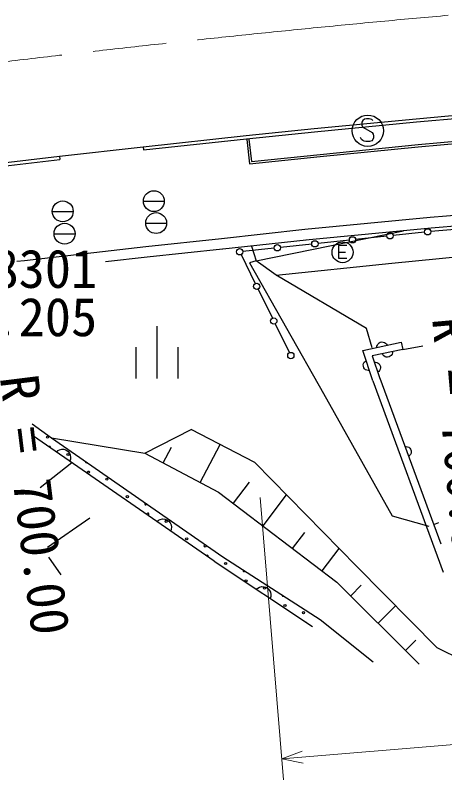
# Model space of a CAD drawing. Units: millimetres, scale not verified. Extents: x 39992 to 679863, y 19996 to 379924.
# Drawn here: x 152810 to 173250, y 251132 to 287543 of the extents above; entities that cross this region are included whole.
import ezdxf
from ezdxf.enums import TextEntityAlignment as Align

# ---------------------------------------------------------------- set-up
doc = ezdxf.new("R2010")
doc.units = ezdxf.units.MM
doc.header["$LTSCALE"] = 999.799
doc.linetypes.add('CHAIN', pattern=[18.5, 12, -1.5, 3.5, -1.5])
for name, color, linetype, lineweight in [('M-BGD', 7, 'Continuous', 25), ('M-BMK', 2, 'CHAIN', 13), ('M-STR-HTXT', 7, 'Continuous', 13)]:
    doc.layers.add(name, color=color, linetype=linetype, lineweight=lineweight)
doc.styles.add('ＭＳ ゴシック', font='')
doc.styles.get('ＭＳ ゴシック').set_extended_font_data('MS Gothic')

msp = doc.modelspace()

# ---------------------------------------------------------------- linework, layer by layer
at = {"layer": 'M-BGD'}
for p, q in [((171889.9, 282616.2), (176250.1, 283010.8)), ((167041.9, 282145.9), (171889.9, 282616.2)), ((169432.4, 282588.1), (169350, 282531.8)), ((169529.9, 282614.3), (169432.4, 282588.1)), ((169646.2, 282614.3), (169529.9, 282614.3)), ((169724.9, 282599.3), (169646.2, 282614.3)), ((169781.1, 282573.1), (169724.9, 282599.3)), ((169822.4, 282528.1), (169781.1, 282573.1)), ((171903.4, 282466.8), (176262.5, 282861.3)), ((167056.4, 281996.6), (171903.4, 282466.8)), ((169301.2, 282449.3), (169297.5, 282363.1)), ((169297.5, 282363.1), (169301.2, 282306.9)), ((169350, 282531.8), (169301.2, 282449.3)), ((169301.2, 282306.9), (169331.2, 282231.9)), ((169331.2, 282231.9), (169383.7, 282190.6)), ((169383.7, 282190.6), (169792.4, 281954.4)), ((163796.2, 281813.3), (167041.9, 282145.9)), ((163811.5, 281664.1), (167057.2, 281996.7)), ((169792.4, 281954.4), (169837.4, 281887)), ((169837.4, 281887), (169867.4, 281793.2)), ((158898.9, 281284.1), (163796.2, 281813.3)), ((158915, 281135), (163812.3, 281664.2)), ((163826.9, 281627.8), (163963.8, 280462)), ((163926.2, 281639.5), (164051.6, 280571.6)), ((169286.2, 281632), (169233.7, 281718.2)), ((169346.2, 281575.8), (169286.2, 281632)), ((169417.4, 281542), (169346.2, 281575.8)), ((169492.4, 281530.8), (169417.4, 281542)), ((169664.9, 281530.8), (169492.4, 281530.8)), ((169781.1, 281564.5), (169664.9, 281530.8)), ((169833.6, 281632), (169781.1, 281564.5)), ((169859.9, 281703.2), (169833.6, 281632)), ((169867.4, 281793.2), (169859.9, 281703.2)), ((171981, 281392.7), (176340.1, 281787.2)), ((171989.6, 281273.8), (176348.7, 281668.3)), ((154913.3, 280830), (158898.9, 281284.1)), ((158898.9, 281284.1), (158915, 281135)), ((167314.5, 280908.3), (171981, 281392.7)), ((167324.8, 280808.8), (171989.6, 281273.8)), ((150015.2, 280243), (154913.3, 280830)), ((154913.3, 280830), (154931.1, 280681.1)), ((163963.8, 280462), (167324.8, 280808.8)), ((164051.6, 280571.6), (167314.5, 280908.3)), ((150033, 280094.1), (154931.1, 280681.1)), ((158908.3, 278690.2), (159903.1, 278690.2)), ((154570.9, 278203.3), (155565.7, 278203.3)), ((178536.9, 278425.6), (172561, 277903.9)), ((172561, 277903.9), (166597.7, 277332.4)), ((178580.4, 277927.6), (172604.4, 277405.9)), ((159016.3, 277644.4), (160011.1, 277644.4)), ((154657.3, 277140.7), (155652.1, 277140.7)), ((166597.7, 277332.4), (162628, 276892.9)), ((164279.3, 275842), (171288.1, 277279.7)), ((172608.7, 277406.3), (166645.4, 276834.8)), ((172291.3, 277213.3), (170799.3, 277054.7)), ((174422.8, 277389.5), (172589.9, 277241.2)), ((162628, 276892.9), (159026.5, 276518.5)), ((166652.7, 276835.5), (162683, 276396.1)), ((168710.7, 276832.7), (167218.7, 276674.2)), ((170501, 277023), (169009, 276864.4)), ((159026.5, 276518.5), (153249.3, 275852.7)), ((162679.7, 276395.7), (159081, 276021.6)), ((165130.2, 276452.2), (163638.2, 276293.6)), ((164049.9, 276539.6), (164279.3, 275842)), ((166920.5, 276642.5), (165428.5, 276483.9)), ((168583.1, 276579.8), (168193.2, 276579.8)), ((168193.2, 276579.8), (168193.2, 275969.9)), ((170731.7, 275737.6), (180545.4, 276692.7)), ((159081, 276021.6), (157096.2, 275792.8)), ((163555.4, 276143.3), (164235.1, 274765)), ((168193.2, 276254.9), (168523.1, 276254.9)), ((153249.3, 275852.7), (152887.5, 275807.5)), ((164279.3, 275842), (163957, 275745.4)), ((163957, 275745.4), (167482.6, 269526.2)), ((165220.8, 275169.2), (164279.3, 275842)), ((165220.8, 275169.2), (170731.7, 275737.6)), ((168193.2, 275969.9), (168583.1, 275969.9)), ((169529.8, 272630.4), (165220.8, 275169.2)), ((164367.8, 274496), (165047.5, 273117.7)), ((159540.5, 272736), (159540.5, 270236.5)), ((165180.2, 272848.7), (165859.9, 271470.4)), ((169796.5, 271708.2), (169529.8, 272630.4)), ((158540.7, 271742.4), (158540.7, 270242.7)), ((160540.3, 271742.4), (160540.3, 270242.7)), ((169346.8, 271579.1), (171176.9, 271967)), ((170017.3, 271721.3), (170025, 271781.6)), ((170025, 271781.6), (170044.2, 271835.5)), ((170044.2, 271835.5), (170079.3, 271899.2)), ((170079.3, 271899.2), (170126.9, 271939.9)), ((170126.9, 271939.9), (170180.7, 271969.2)), ((170180.7, 271969.2), (170256.5, 271985.3)), ((170256.5, 271985.3), (170317.6, 271980.3)), ((170317.6, 271980.3), (170377.6, 271962.4)), ((170377.6, 271962.4), (170436.7, 271918.7)), ((170436.7, 271918.7), (170476.1, 271877.3)), ((170476.1, 271877.3), (170506.4, 271824.9)), ((171176.9, 271967), (171249.5, 271624.7)), ((171249.5, 271624.7), (172215, 271805.5)), ((169827.8, 270134.7), (169346.8, 271579.1)), ((171249.5, 271624.7), (169802.6, 271318)), ((169802.6, 271318), (170159.8, 270245.3)), ((170311.8, 271367.2), (170281.5, 271419.5)), ((170351.2, 271325.7), (170311.8, 271367.2)), ((170410.3, 271282), (170351.2, 271325.7)), ((170470.3, 271264.1), (170410.3, 271282)), ((170531.4, 271259.2), (170470.3, 271264.1)), ((170607.2, 271275.2), (170531.4, 271259.2)), ((170661, 271304.5), (170607.2, 271275.2)), ((170708.6, 271345.3), (170661, 271304.5)), ((170743.7, 271408.9), (170708.6, 271345.3)), ((170762.9, 271462.8), (170743.7, 271408.9)), ((170770.5, 271523.2), (170762.9, 271462.8)), ((169375.1, 270889), (169386.2, 270950.6)), ((169386.2, 270950.6), (169423, 271014.3)), ((169423, 271014.3), (169459.7, 271058.1)), ((169459.7, 271058.1), (169508.4, 271094.1)), ((169902.2, 271018.8), (169963.1, 271018)), ((169963.1, 271018), (170018.8, 271004.9)), ((170018.8, 271004.9), (170086, 270977.2)), ((170086, 270977.2), (170131.8, 270934.6)), ((170131.8, 270934.6), (170167, 270884.3)), ((169377.1, 270827.7), (169375.1, 270889)), ((169401.6, 270754.2), (169377.1, 270827.7)), ((169436.7, 270704), (169401.6, 270754.2)), ((169482.5, 270661.3), (169436.7, 270704)), ((169549.7, 270633.6), (169482.5, 270661.3)), ((169605.4, 270620.6), (169549.7, 270633.6)), ((169666.3, 270619.8), (169605.4, 270620.6)), ((170108.8, 270580.5), (170060.2, 270544.5)), ((170145.6, 270624.3), (170108.8, 270580.5)), ((170182.4, 270687.9), (170145.6, 270624.3)), ((170167, 270884.3), (170191.5, 270810.8)), ((170193.4, 270749.6), (170182.4, 270687.9)), ((170191.5, 270810.8), (170193.4, 270749.6)), ((170156.3, 270255.4), (173058, 262360.1)), ((169827.8, 270134.7), (173177.6, 261020.4)), ((167482.6, 269526.2), (170748, 263702.7)), ((153610.2, 268080.3), (154532.2, 267411.1)), ((158968.4, 266687.1), (161188.1, 267806.1)), ((164210, 266237.8), (161188.1, 267806.1)), ((162275.5, 261538.5), (153682.6, 267498.8)), ((154532.2, 267411.1), (162691.9, 261748.7)), ((154532.2, 267411.1), (158968.4, 266687.1)), ((159848.8, 266223.6), (160239, 266964.7)), ((161609.7, 265296.5), (162556.9, 267095.7)), ((171358.2, 267003.3), (171419, 267004.4)), ((171419, 267004.4), (171475.1, 266993.2)), ((171475.1, 266993.2), (171543.2, 266967.7)), ((171543.2, 266967.7), (171590.4, 266926.5)), ((171590.4, 266926.5), (171627.2, 266877.5)), ((154752.5, 266756.7), (154831.2, 266814.1)), ((154831.2, 266814.1), (154915.1, 266850.8)), ((154915.1, 266850.8), (155027.7, 266879.8)), ((155027.7, 266879.8), (155127.3, 266869.1)), ((155127.3, 266869.1), (155220.5, 266838.5)), ((155220.5, 266838.5), (155322.4, 266767.9)), ((155322.4, 266767.9), (155383.6, 266691.3)), ((155383.6, 266691.3), (155428.6, 266601.7)), ((155428.6, 266601.7), (155442.5, 266485)), ((158968.4, 266687.1), (162490.1, 264833)), ((171578.9, 266571.9), (171531.5, 266534.4)), ((171614.2, 266616.9), (171578.9, 266571.9)), ((171648.9, 266681.7), (171614.2, 266616.9)), ((171627.2, 266877.5), (171654, 266804.8)), ((171658, 266743.7), (171648.9, 266681.7)), ((171654, 266804.8), (171658, 266743.7)), ((153987.1, 265054.6), (155493.5, 266242.7)), ((155437.5, 266393.5), (155409.7, 266300.9)), ((155442.5, 266485), (155437.5, 266393.5)), ((169065.9, 261289.2), (164210, 266237.8)), ((163194, 264296.9), (163959.8, 265302.3)), ((162490.1, 264833), (168121.6, 260543.8)), ((164601.9, 263224.5), (165722.7, 264696.2)), ((170748, 263702.7), (172496.2, 263203.9)), ((154342.1, 262204.5), (156354.5, 263609.5)), ((159548.8, 263429.9), (159627.5, 263487.2)), ((159627.5, 263487.2), (159711.4, 263524)), ((159711.4, 263524), (159823.9, 263552.9)), ((159823.9, 263552.9), (159923.6, 263542.2)), ((159923.6, 263542.2), (160016.8, 263511.7)), ((160016.8, 263511.7), (160118.6, 263441)), ((160118.6, 263441), (160179.9, 263364.4)), ((160179.9, 263364.4), (160224.8, 263274.9)), ((160224.8, 263274.9), (160238.8, 263158.1)), ((172729.8, 263292.4), (172966.2, 263388.9)), ((160233.8, 263066.7), (160206, 262974)), ((160238.8, 263158.1), (160233.8, 263066.7)), ((166009.8, 262152.2), (166589, 262912.8)), ((167417.7, 261079.9), (168227.7, 262143.4)), ((154986.9, 260893.4), (154400.8, 261732.9)), ((162275.5, 261538.5), (166950, 258427.5)), ((162691.9, 261748.7), (167313.9, 258764)), ((172883.7, 257417.6), (169065.9, 261289.2)), ((168121.6, 260543.8), (172037.2, 256628.3)), ((168774.2, 259891.2), (169278.8, 260395.8)), ((164279.8, 260204.6), (164357.4, 260263.4)), ((164357.4, 260263.4), (164440.6, 260301.8)), ((164440.6, 260301.8), (164552.6, 260332.9)), ((164552.6, 260332.9), (164652.4, 260324.1)), ((164652.4, 260324.1), (164746.1, 260295.4)), ((164746.1, 260295.4), (164849.3, 260226.7)), ((164849.3, 260226.7), (164912.1, 260151.3)), ((164912.1, 260151.3), (164958.7, 260062.6)), ((164958.7, 260062.6), (164974.9, 259946.1)), ((164971.6, 259854.6), (164945.7, 259761.4)), ((164974.9, 259946.1), (164971.6, 259854.6)), ((170079.4, 258586), (170911.2, 259417.9)), ((167313.9, 258764), (169838.7, 256747.9)), ((171384.6, 257280.9), (171878.2, 257774.5)), ((174203.6, 256758.5), (172883.7, 257417.6))]:
    msp.add_line(p, q, dxfattribs=at)
for centre, radius in [((169589.9, 282044.4), 746.1), ((159405.7, 278690.2), 497.4), ((155068.3, 278203.3), 497.4), ((159513.7, 277644.4), 497.4), ((155154.7, 277140.7), 497.4), ((170650.1, 277038.8), 149.2), ((172440.4, 277229.1), 149.2), ((167069.6, 276658.3), 149.2), ((168388.1, 276254.9), 497.4), ((168859.9, 276848.6), 149.2), ((163489, 276277.8), 149.2), ((165279.3, 276468), 149.2), ((164301.4, 274630.5), 149.2), ((165113.8, 272983.2), 149.2), ((165926.2, 271335.9), 149.2), ((154344.9, 267450.3), 49.7), ((155317.9, 266618.1), 49.7), ((156290.9, 265785.9), 49.7), ((157170.3, 265444.7), 49.7), ((158143.3, 264612.5), 49.7), ((159995.6, 263439.1), 49.7), ((160968.7, 262606.9), 49.7), ((161848, 262265.7), 49.7), ((162821, 261433.5), 49.7), ((163794, 260601.3), 49.7), ((164673.4, 260260.1), 49.7), ((165646.4, 259427.9), 49.7), ((166525.7, 259086.7), 49.7)]:
    msp.add_circle(centre, radius, dxfattribs=at)
for centre, start, end in [((154438.6, 266959.3), 339.70392, 130.80444), ((156197.3, 266276.9), 165.74689, 304.73438), ((159022.6, 264271.3), 122.198, 348.28323), ((159116.3, 263780.3), 268.84546, 201.6629), ((161941.7, 261774.7), 320.96423, 149.54407), ((163700.3, 261092.3), 142.16583, 332.12814), ((165552.7, 259918.9), 164.49005, 309.80396), ((166619.4, 258595.6), 26.50629, 86.2016)]:
    msp.add_arc(centre, 49.7, start, end, dxfattribs=at)
at = {"layer": 'M-BMK'}
msp.add_arc((235818.7, -409529.1), 699859.1, 95.11505, 97.10522, dxfattribs=at)
at = {"layer": 'M-STR-HTXT'}
for p, q in [((164459.4, 264576.1), (165574.3, 251131.8)), ((165491.7, 252128.1), (174549.8, 252879.3)), ((165491.7, 252128.1), (166464.5, 252494.7)), ((166511.8, 251924.3), (165491.7, 252128.1))]:
    msp.add_line(p, q, dxfattribs=at)

# ---------------------------------------------------------------- texts
at = {"layer": 'M-BGD', "style": 'ＭＳ ゴシック'}
for s, p in [('118301', (149231.1, 274007.8)), ('15.205', (149231.1, 271708.3))]:
    msp.add_text(s, height=1832, dxfattribs=at).set_placement(p, align=Align.BOTTOM_LEFT)
for rotation, p in [(275.1, (172103.1, 273059.4)), (277.1, (151528.3, 270235.2))]:
    msp.add_text('R = 700.00', height=1832, rotation=rotation, dxfattribs=at).set_placement(p, align=Align.BOTTOM_LEFT)

doc.saveas('drawing.dxf')
